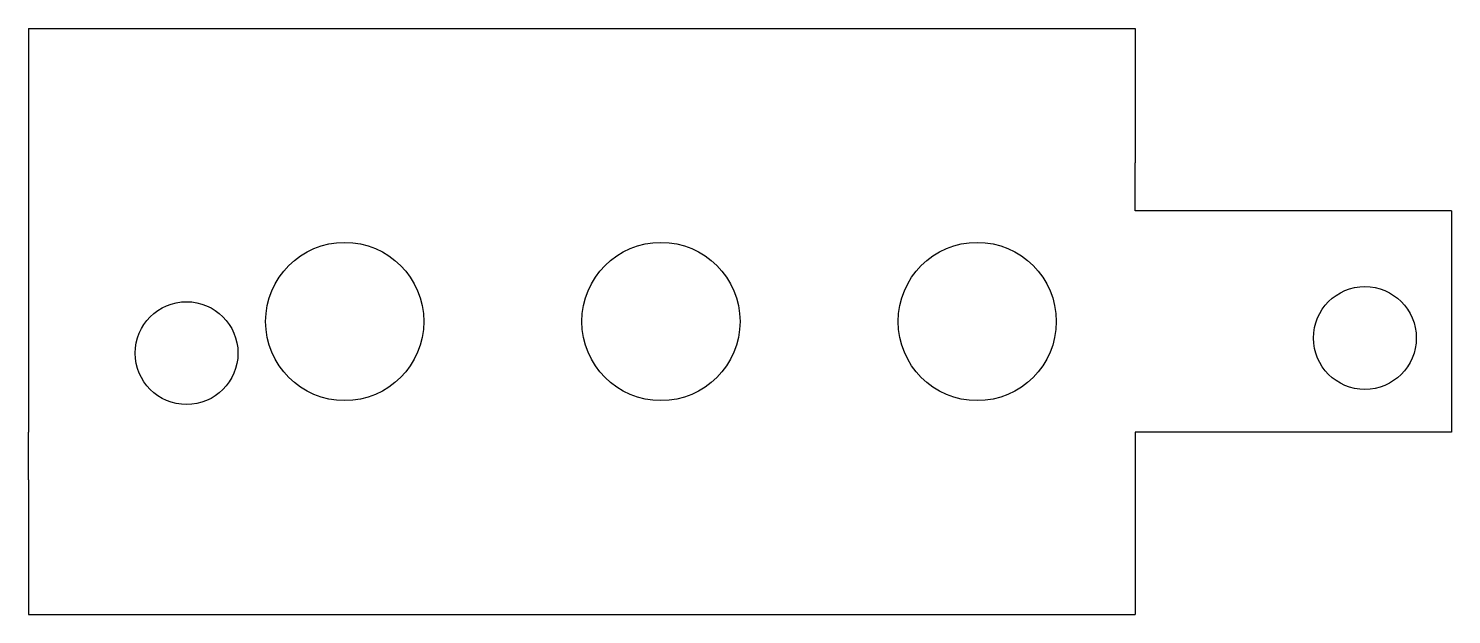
# Model space of a CAD drawing. Header units: millimetres. Extents: x 267.2 to 357.2, y 234.7 to 271.7.
import ezdxf

# ---------------------------------------------------------------- set-up
doc = ezdxf.new("R2010")
doc.units = ezdxf.units.MM
doc.layers.add('Default', color=7, linetype='Continuous')
doc.layers.add('PEÇA_DE_REGULAGE', color=7, linetype='Continuous')

# ---------------------------------------------------------------- blocks, each defined once
blk = doc.blocks.new('SE')
at = {"layer": 'PEÇA_DE_REGULAGE', "color": 7, "linetype": 'Continuous'}
for p, q in [((267.24, 271.712), (267.24, 263.212)), ((267.24, 271.712), (337.24, 271.712)), ((337.24, 271.712), (337.24, 263.212)), ((267.24, 263.212), (267.24, 260.196)), ((337.24, 260.196), (337.24, 263.212)), ((267.24, 260.196), (267.24, 246.196)), ((357.24, 260.196), (337.24, 260.196)), ((357.24, 260.196), (357.24, 246.196)), ((267.24, 243.18), (267.24, 246.196)), ((357.24, 246.196), (337.24, 246.196)), ((337.24, 246.196), (337.24, 243.18)), ((267.24, 243.18), (267.24, 234.68)), ((337.24, 243.18), (337.24, 234.68)), ((267.24, 234.68), (337.24, 234.68))]:
    blk.add_line(p, q, dxfattribs=at)
for centre, radius in [((287.24, 253.196), 5), ((307.24, 253.196), 5), ((327.24, 253.196), 5), ((351.762, 252.152), 3.25), ((277.24, 251.196), 3.25)]:
    blk.add_circle(centre, radius, dxfattribs=at)

msp = doc.modelspace()

# ---------------------------------------------------------------- block references
at = {"layer": 'Default'}
msp.add_blockref('SE', (0, 0), dxfattribs=at)

doc.saveas('drawing.dxf')
